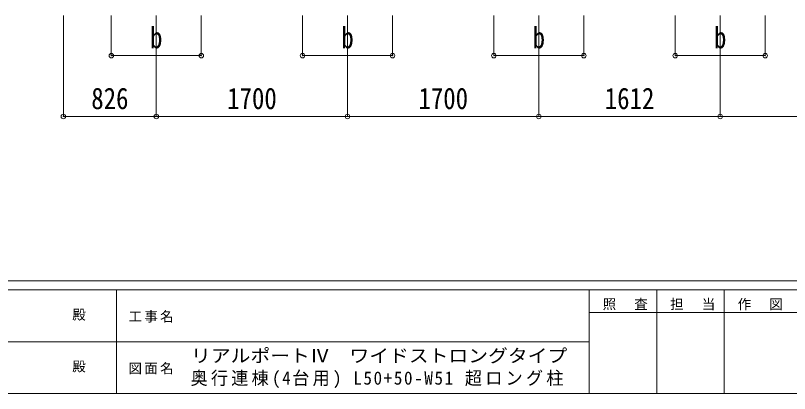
# Model space of a CAD drawing. Units: millimetres at full size, sheet at 1:40. Extents: x -11181 to 11305, y -7804 to 7716.
# Drawn here: x -1435 to 5444, y -7804 to -4446 of the extents above; entities that cross this region are included whole.
import ezdxf
from ezdxf.enums import TextEntityAlignment as Align

# ---------------------------------------------------------------- set-up
doc = ezdxf.new("R2010")
doc.units = ezdxf.units.MM
doc.header["$LTSCALE"] = 40
doc.header["$PDMODE"] = 32
doc.header["$PDSIZE"] = 40
doc.layers.add('0-A_寸法', color=6, linetype='Continuous', lineweight=9)
doc.layers.add('F-0_240', color=7, linetype='Continuous', lineweight=9)
doc.styles.add('ＭＳ ゴシック', font='')
doc.styles.get('ＭＳ ゴシック').set_extended_font_data('MS Gothic')

msp = doc.modelspace()

# ---------------------------------------------------------------- linework, layer by layer
at = {"layer": '0-A_寸法'}
for p, q in [((-1009.55, -5342.82), (-1009.55, -4445.91)), ((-583.55, -4802.45), (-583.55, -4445.91)), ((-183.55, -5342.82), (-183.55, -4445.91)), ((216.45, -4802.45), (216.45, -4445.91)), ((1116.45, -4802.45), (1116.45, -4445.91)), ((1516.45, -5342.82), (1516.45, -4445.91)), ((1916.45, -4802.45), (1916.45, -4445.91)), ((2816.45, -4802.45), (2816.45, -4445.91)), ((3216.45, -5342.82), (3216.45, -4445.91)), ((3616.45, -4802.45), (3616.45, -4445.91)), ((4428.45, -4802.45), (4428.45, -4445.91)), ((4828.45, -5342.82), (4828.45, -4445.91)), ((5228.45, -4802.45), (5228.45, -4445.91)), ((-583.55, -4802.45), (216.45, -4802.45)), ((1116.45, -4802.45), (1916.45, -4802.45)), ((2816.45, -4802.45), (3616.45, -4802.45)), ((5228.45, -4802.45), (4428.45, -4802.45)), ((-1009.55, -5342.82), (-183.55, -5342.82)), ((-183.55, -5342.82), (1516.45, -5342.82)), ((1516.45, -5342.82), (3216.45, -5342.82)), ((3216.45, -5342.82), (4828.45, -5342.82)), ((6528.45, -5342.82), (4828.45, -5342.82))]:
    msp.add_line(p, q, dxfattribs=at)
for p in [(-583.55, -4802.45), (216.45, -4802.45), (1116.45, -4802.45), (1916.45, -4802.45), (2816.45, -4802.45), (3616.45, -4802.45), (4428.45, -4802.45), (5228.45, -4802.45), (-1009.55, -5342.82), (-183.55, -5342.82), (1516.45, -5342.82), (3216.45, -5342.82), (4828.45, -5342.82)]:
    msp.add_point(p, dxfattribs=at)
at = {"layer": 'F-0_240', "color": 5}
for p, q in [((-11180.61, -6803.54), (10739.39, -6803.54)), ((-11180.61, -6883.54), (7183.72, -6883.54)), ((-536.28, -6883.54), (-536.28, -7803.54)), ((3663.72, -6883.54), (3663.72, -7803.54)), ((4263.72, -6883.54), (4263.72, -7803.54)), ((4863.72, -6883.54), (4863.72, -7803.54)), ((3663.72, -7083.54), (6063.72, -7083.54)), ((-4536.28, -7343.54), (3663.72, -7343.54)), ((-11180.61, -7803.54), (10739.39, -7803.54))]:
    msp.add_line(p, q, dxfattribs=at)

# ---------------------------------------------------------------- texts
at = {"layer": '0-A_寸法', "color": 7, "style": 'ＭＳ ゴシック', "width": 0.85}
for s, p in [('b', (-238.55, -4794.45)), ('b', (1461.45, -4794.45)), ('b', (3161.45, -4794.45)), ('b', (4773.45, -4794.45)), ('826', (-761.55, -5334.82)), ('1700', (446.45, -5334.82)), ('1700', (2146.45, -5334.82)), ('1612', (3802.45, -5334.82))]:
    msp.add_text(s, height=190.6, dxfattribs=at).set_placement(p, align=Align.BOTTOM_LEFT)
at = {"layer": 'F-0_240', "style": 'ＭＳ ゴシック'}
for p in [(-930.57, -7173.54), (-930.57, -7633.54)]:
    msp.add_text('殿', height=87.98, dxfattribs=at).set_placement(p, align=Align.BOTTOM_LEFT)
at = {"layer": 'F-0_240', "style": 'ＭＳ ゴシック', "width": 1.1}
msp.add_text('リアルポートⅣ\u3000ワイドストロングタイプ', height=117.3, dxfattribs=at).set_placement((124.97, -7561.39), align=Align.BOTTOM_LEFT)
at = {"layer": 'F-0_240', "attachment_point": 7, "style": 'ＭＳ ゴシック'}
for s, insert, char_height in [('\\T1.17;照\u3000査', (3783.72, -7063.54), 87.98), ('\\T1.17;担\u3000当', (4383.72, -7063.54), 87.98), ('\\T1.17;作\u3000図', (4983.72, -7063.54), 87.98), ('\\T1.17;工事名', (-430.81, -7173.54), 87.98), ('\\T1.17;図面名', (-430.81, -7633.54), 87.98), ('\\T1.19;\\W0.95;奥行連棟(4台用)\\~L50+50-W51\\~超ロング柱', (120.88, -7756.06), 117.3)]:
    msp.add_mtext(s, dxfattribs=dict(at, insert=insert, char_height=char_height))

doc.saveas('drawing.dxf')
